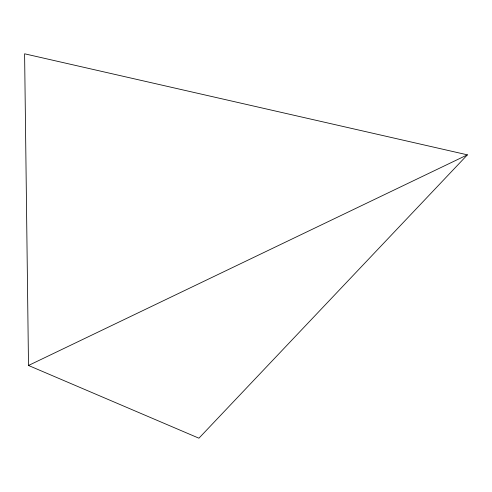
<?xml version="1.0" encoding="UTF-8"?>
<svg xmlns="http://www.w3.org/2000/svg" width="492" height="492" viewBox="0 0 492 492"><rect width="100%" height="100%" fill="white"/><g stroke="black" fill="none" stroke-linecap="round" stroke-linejoin="round"><path stroke-width="0.74" d="M467.4 154.839L198.928 438.2L28.499 365.47L24.6 53.8L467.4 154.839L28.499 365.47"/></g></svg>
